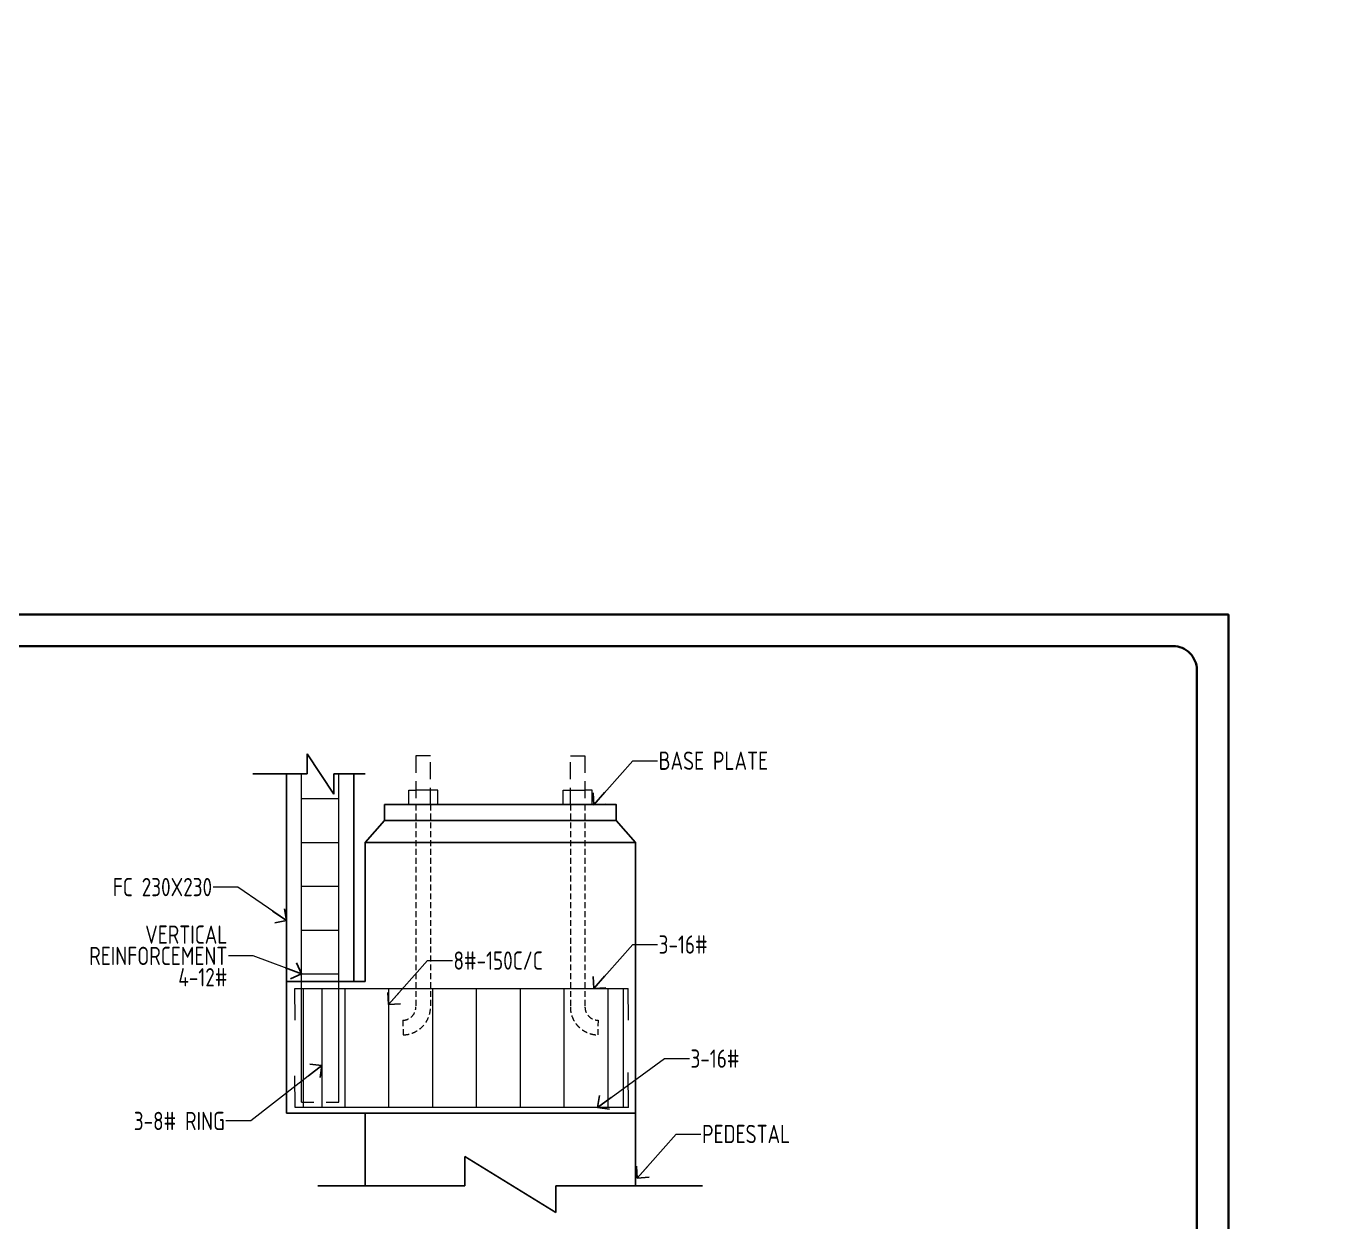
# Model space of a CAD drawing. Header units: inches. Extents: x -605 to 2991212, y -2872845 to 0.
# Drawn here: x 2448571 to 2460147, y -2383831 to -2373224 of the extents above; entities that cross this region are included whole.
import ezdxf
from ezdxf import colors
from ezdxf.entities.mleader import LeaderData, LeaderLine
from ezdxf.math import Vec2, Vec3

# ---------------------------------------------------------------- set-up
doc = ezdxf.new("R2010")
doc.units = ezdxf.units.IN
doc.header["$LTSCALE"] = 600
doc.header["$MEASUREMENT"] = 0
doc.linetypes.add('DASHED2', pattern=[0.375, 0.25, -0.125])
doc.linetypes.add('HIDDEN', pattern=[0.375, 0.25, -0.125])
for name, color, linetype, lineweight in [('GB', 6, 'Continuous', 20), ('rDIMension', 1, 'Continuous', 18), ('rPCC DASH', 9, 'HIDDEN', 15), ('rRCC 1', 3, 'Continuous', 25), ('rRCC 2', 40, 'Continuous', 15), ('rSHEET', 2, 'Continuous', 30)]:
    doc.layers.add(name, color=color, linetype=linetype, lineweight=lineweight)
doc.styles.add('DIM', font='geniso.shx', dxfattribs={"width": 0.85})
doc.styles.add('TEXT3', font='geniso.shx')
doc.dimstyles.new('ST-150', dxfattribs={"dimscale": 75, "dimtxt": 3, "dimasz": 2, "dimexe": 0.18, "dimexo": 0.0625, "dimgap": 0.2, "dimtad": 0, "dimdec": 0, "dimlfac": 2, "dimzin": 0, "dimdsep": 46, "dimtxsty": 'DIM', "dimblk": 'OPEN90', "dimcen": 0.09, "dimclrd": 256, "dimclrt": 7, "dimadec": 0, "dimazin": 0, "dimtfac": 1, "dimtdec": 0, "dimtofl": 0, "dimtmove": 0, "dimatfit": 3, "dimldrblk": 'OPEN90', "dimfxl": 1, "dimtolj": 1, "dimtzin": 0, "dimlwd": -1, "dimarcsym": 0})

# ---------------------------------------------------------------- blocks, each defined once
blk = doc.blocks.new('_DotBlank')
at = {"color": 0, "linetype": 'ByBlock', "lineweight": -2}
blk.add_line((-0.5, 0), (-1, 0), dxfattribs=at)
blk.add_circle((0, 0), 0.5, dxfattribs=at)
blk = doc.blocks.new('_Open90')
at = {"color": 0, "linetype": 'ByBlock', "lineweight": -2}
for p, q in [((0, 0), (-1, 0)), ((-0.5, 0.5), (0, 0)), ((0, 0), (-0.5, -0.5))]:
    blk.add_line(p, q, dxfattribs=at)

msp = doc.modelspace()

# ---------------------------------------------------------------- linework, layer by layer
at = {"layer": 'GB', "color": 2, "linetype": 'ByBlock'}
for p, q in [((2451014.6, -2382770.2), (2451014.6, -2379856.9)), ((2451344.7, -2382770.2), (2451344.7, -2379856.9)), ((2451014.6, -2380075.5), (2451344.7, -2380075.5)), ((2451014.6, -2380464.3), (2451344.7, -2380464.3)), ((2451014.6, -2380853.1), (2451344.7, -2380853.1)), ((2451014.6, -2381241.9), (2451344.7, -2381241.9)), ((2451014.6, -2381630.7), (2451344.7, -2381630.7)), ((2451014.6, -2382770.2), (2451125, -2382770.2)), ((2451232.1, -2382770.2), (2451344.7, -2382770.2))]:
    msp.add_line(p, q, dxfattribs=at)
at = {"layer": 'GB', "color": 1, "linetype": 'ByBlock'}
for p, q in [((2450956.6, -2381759.7), (2453911.6, -2381759.7)), ((2450959.3, -2382040.4), (2450956.6, -2381759.7)), ((2451029.2, -2381759.7), (2451029.2, -2382815.7)), ((2451194.5, -2381759.7), (2451194.5, -2382815.7)), ((2451398.2, -2381759.7), (2451398.2, -2382815.7)), ((2451787, -2381759.7), (2451787, -2382815.7)), ((2452175.8, -2381759.7), (2452175.8, -2382815.7)), ((2452564.6, -2381759.7), (2452564.6, -2382815.7)), ((2452953.4, -2381759.7), (2452953.4, -2382815.7)), ((2453342.2, -2381759.7), (2453342.2, -2382815.7)), ((2453731, -2381759.7), (2453731, -2382815.7)), ((2453867.7, -2381759.7), (2453867.7, -2382815.7)), ((2453914.4, -2382040.4), (2453911.6, -2381759.7)), ((2450959.3, -2382815.7), (2450956.6, -2382535)), ((2453914.4, -2382815.7), (2453911.6, -2382507.1)), ((2453914.4, -2382815.7), (2450959.3, -2382815.7))]:
    msp.add_line(p, q, dxfattribs=at)
at = {"layer": 'rPCC DASH'}
for p, q in [((2452159.4, -2379696.2), (2452029.4, -2379696.2)), ((2452029.4, -2379696.2), (2452029.4, -2380129.4)), ((2452159.4, -2380129.4), (2452159.4, -2379696.2)), ((2453399.5, -2380129.4), (2453399.5, -2379696.2)), ((2453399.5, -2379696.2), (2453529.4, -2379696.2)), ((2453529.4, -2379696.2), (2453529.4, -2380129.4)), ((2451965.8, -2380129.4), (2451965.8, -2380000.9)), ((2451965.8, -2380000.9), (2452029.4, -2380000.9)), ((2452159.4, -2380000.9), (2452029.4, -2380000.9)), ((2452223, -2380000.9), (2452159.4, -2380000.9)), ((2452223, -2380129.4), (2452223, -2380000.9)), ((2453335.9, -2380129.4), (2453335.9, -2380000.9)), ((2453335.9, -2380000.9), (2453399.5, -2380000.9)), ((2453399.5, -2380000.9), (2453529.4, -2380000.9)), ((2453593, -2380000.9), (2453529.4, -2380000.9)), ((2453593, -2380129.4), (2453593, -2380000.9))]:
    msp.add_line(p, q, dxfattribs=at)
at = {"layer": 'rPCC DASH', "linetype": 'DASHED2', "ltscale": 0.35}
for p, q in [((2452029.4, -2380129.4), (2452029.4, -2381923.6)), ((2452159.4, -2380129.4), (2452159.4, -2381923.6)), ((2453399.5, -2380129.4), (2453399.5, -2381923.6)), ((2453529.4, -2380129.4), (2453529.4, -2381923.6)), ((2451913.4, -2382042.3), (2451916.4, -2382172.2)), ((2453645.5, -2382042.3), (2453642.5, -2382172.2))]:
    msp.add_line(p, q, dxfattribs=at)
for centre, radius, start, end in [((2451910.6, -2381923.6), 118.8, 271.32055, 0), ((2451910.6, -2381923.6), 248.7, 271.32055, 0), ((2453648.2, -2381923.6), 248.7, 180, 268.67945), ((2453648.2, -2381923.6), 118.8, 180, 268.67945)]:
    msp.add_arc(centre, radius, start, end, dxfattribs=at)
at = {"layer": 'rRCC 1'}
for p, q in [((2451300.1, -2380035.5), (2451064.3, -2379678.2)), ((2451064.3, -2379856.9), (2451064.3, -2379678.2)), ((2450583.5, -2379856.9), (2451064.3, -2379856.9)), ((2450881.6, -2381699.6), (2450881.6, -2379856.9)), ((2451300.1, -2379856.9), (2451580.6, -2379856.9)), ((2451300.1, -2380035.5), (2451300.1, -2379856.9)), ((2451477.7, -2381699.6), (2451477.7, -2379856.9)), ((2451580.6, -2381699.6), (2451580.6, -2380466.5)), ((2451580.6, -2380466.5), (2453978.2, -2380466.5)), ((2453978.2, -2381699.6), (2453978.2, -2380466.5)), ((2451477.7, -2381699.6), (2451580.6, -2381699.6)), ((2453978.2, -2383511.8), (2453978.2, -2381699.6)), ((2451477.7, -2382866), (2453978.2, -2382866)), ((2451580.6, -2382866), (2451580.6, -2383511.8)), ((2453270.4, -2383746.8), (2452462.3, -2383252)), ((2452462.3, -2383511.8), (2452462.3, -2383252)), ((2451160, -2383511.8), (2452462.3, -2383511.8)), ((2453270.4, -2383511.8), (2454572.8, -2383511.8)), ((2453270.4, -2383746.8), (2453270.4, -2383511.8))]:
    msp.add_line(p, q, dxfattribs=at)
at = {"layer": 'rRCC 1', "color": 0}
for p, q in [((2451580.6, -2380466.5), (2451751.9, -2380269.3)), ((2453807, -2380269.3), (2453978.2, -2380466.5))]:
    msp.add_line(p, q, dxfattribs=at)
msp.add_lwpolyline([(2451751.9, -2380129.4), (2453807, -2380129.4), (2453807, -2380269.3), (2451751.9, -2380269.3)], close=True, dxfattribs=at)
at = {"layer": 'rRCC 1'}
msp.add_lwpolyline([(2451477.7, -2382866), (2450881.6, -2382866), (2450881.6, -2381699.6), (2451477.7, -2381699.6)], dxfattribs=at)
at = {"layer": 'rSHEET'}
msp.add_lwpolyline([(2429763, -2399284.4), (2459238, -2399284.4), (2459238, -2378443.5), (2429763, -2378443.5)], close=True, dxfattribs=at)
msp.add_lwpolyline([(2430254.2, -2399004.2), (2458746.8, -2399004.2, 0.4142136), (2458957.3, -2398793.7), (2458957.3, -2378934.2, 0.4142136), (2458746.8, -2378723.6), (2430254.2, -2378723.6, 0.4142136), (2430043.7, -2378934.2), (2430043.7, -2398793.7, 0.4142136)], format="xyb", close=True, dxfattribs=at)

# ---------------------------------------------------------------- texts
at = {"layer": 'rDIMension', "color": 7, "char_height": 162, "style": 'DIM'}
for s, insert, attachment_point in [('\\A1;BASE PLATE', (2454183.1, -2379740.3), 4), ('\\A1;FC 230X230', (2450221.2, -2380861.2), 6), ('\\A1;3-16#', (2454183.1, -2381370.6), 4), ('\\A1;8#-150C/C', (2452362.9, -2381513), 4), ('\\A1;3-16#', (2454465.6, -2382382.6), 4), ('\\A1;3-8# RING', (2450334.5, -2382935.6), 6), ('\\A1;PEDESTAL ', (2454568.5, -2383051.5), 4)]:
    msp.add_mtext(s, dxfattribs=dict(at, insert=insert, attachment_point=attachment_point))
at = {"layer": 'rDIMension', "color": 7, "insert": (2450356.4, -2381471.6), "char_height": 162, "attachment_point": 6, "line_spacing_factor": 0.7, "style": 'DIM'}
msp.add_mtext('\\A1;VERTICAL\\PREINFORCEMENT\\P4-12#', dxfattribs=at)

# ---------------------------------------------------------------- leaders
at = {"layer": 'rRCC 2', "annotation_type": 0, "has_hookline": 1, "hookline_direction": 0}
for points in [[(2453607.3, -2380130.4), (2453953.9, -2379740.3), (2454173.4, -2379740.3)], [(2453607.3, -2381760.6), (2453953.9, -2381370.6), (2454173.4, -2381370.6)], [(2451787, -2381903.1), (2452133.6, -2381513), (2452353.1, -2381513)], [(2453641.5, -2382815.7), (2454236.3, -2382382.6), (2454455.9, -2382382.6)], [(2453992.6, -2383441.5), (2454339.2, -2383051.5), (2454558.7, -2383051.5)]]:
    msp.add_leader(points, dimstyle='ST-150', dxfattribs=at)
at = {"layer": 'rRCC 2', "annotation_type": 0, "has_hookline": 1, "hookline_direction": 0, "horizontal_direction": (-1, 0, 0)}
for points in [[(2450881.6, -2381158.7), (2450450.5, -2380861.2), (2450230.9, -2380861.2)], [(2451014.6, -2381630.7), (2450585.6, -2381471.6), (2450366.1, -2381471.6)], [(2451194.5, -2382444.5), (2450563.7, -2382935.6), (2450344.2, -2382935.6)]]:
    msp.add_leader(points, dimstyle='ST-150', dxfattribs=at)
at = {"layer": 'rRCC 2', "color": 7}
ml = msp.add_multileader_mtext('Standard', dxfattribs=at)
ml.set_content('\\A1;\\W0.85;(a)4-12# ', color=7, style='TEXT3')
ml.set_leader_properties(color=256, linetype='ByLayer', lineweight=-1)
ml.set_arrow_properties(name='DOTBLANK')
ml.build(insert=Vec2(0, 0))
ml.multileader.update_dxf_attribs({"text_top_attachment_type": 0, "text_bottom_attachment_type": 0, "dogleg_length": 7.47, "arrow_head_size": 187.5, "scale": 75})
ctx = ml.context
ctx.base_point, ctx.scale, ctx.char_height, ctx.arrow_head_size, ctx.landing_gap_size, ctx.plane_origin = Vec3(2449102.6, -2386705.8), 75, 250, 187.5, 6.75, Vec3(2444752.6, -2386753.7)
ctx.text_align_type = 2
notes = []
notes.append((ctx, [(0, (0, 0, 0), (0, 0), (1, 0), 1, [])]))
ctx.mtext.insert, ctx.mtext.alignment, ctx.mtext.flow_direction = Vec3(2450129.2, -2386574.5), 3, 5
ml = msp.add_multileader_mtext('Standard', dxfattribs=at)
ml.set_content('\\A1;\\W0.85;(a)4-12# ', color=7, style='TEXT3')
ml.set_leader_properties(color=256, linetype='ByLayer', lineweight=-1)
ml.set_arrow_properties(name='DOTBLANK')
ml.build(insert=Vec2(0, 0))
ml.multileader.update_dxf_attribs({"text_top_attachment_type": 0, "text_bottom_attachment_type": 0, "dogleg_length": 7.47, "arrow_head_size": 187.5, "scale": 75})
ctx = ml.context
ctx.base_point, ctx.scale, ctx.char_height, ctx.arrow_head_size, ctx.landing_gap_size, ctx.plane_origin = Vec3(2474235.5, -2625457.1), 75, 250, 187.5, 6.75, Vec3(2469885.5, -2625505)
ctx.text_align_type = 2
notes.append((ctx, [(0, (0, 0, 0), (0, 0), (1, 0), 1, [])]))
ctx.mtext.insert, ctx.mtext.alignment, ctx.mtext.flow_direction = Vec3(2475262.2, -2625325.8), 3, 5
for ctx, leaders in notes:
    for number, flags, end, landing, length, lines in leaders:
        leader = LeaderData()
        leader.index, (leader.has_last_leader_line, leader.has_dogleg_vector, leader.attachment_direction) = number, flags
        leader.last_leader_point, leader.dogleg_vector, leader.dogleg_length = Vec3(end), Vec3(landing), length
        for number, points, colour, breaks in lines:
            line = LeaderLine()
            line.index, line.vertices, line.color, line.breaks = number, Vec3.list(points), colors.encode_raw_color(colour), breaks
            leader.lines.append(line)
        ctx.leaders.append(leader)

doc.saveas('drawing.dxf')
